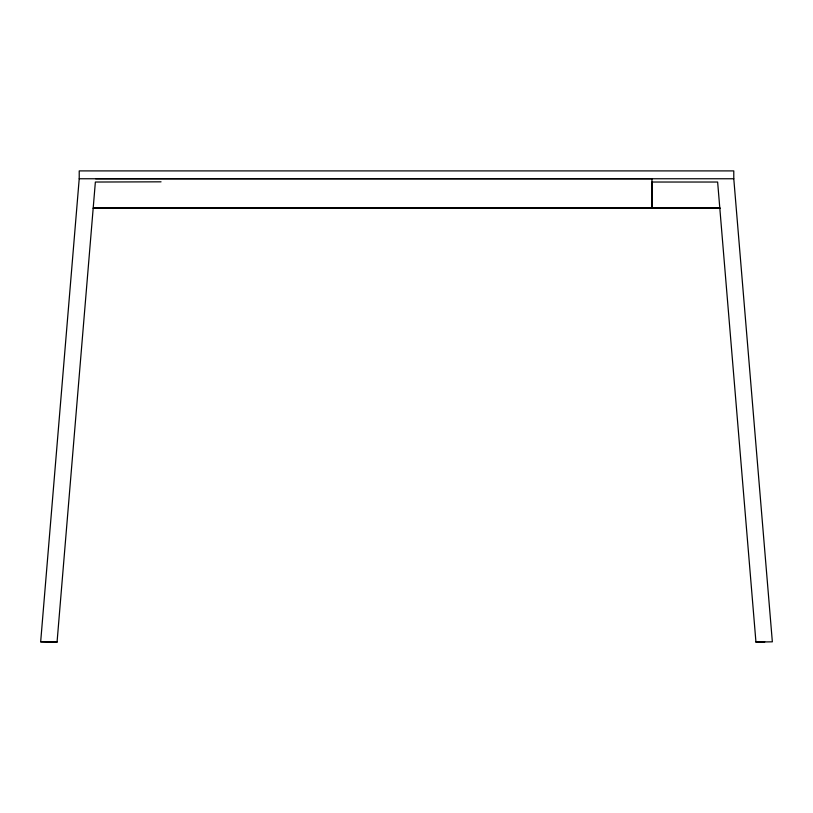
<?xml version="1.0" encoding="UTF-8"?>
<svg xmlns="http://www.w3.org/2000/svg" width="813" height="813" viewBox="0 0 813 813"><rect width="100%" height="100%" fill="white"/><g stroke="black" fill="none" stroke-linecap="round" stroke-linejoin="round"><path stroke-width="1.22" d="M157.112 208.209L528.917 207.722M40.67 641.721L57.062 642.057L40.66 641.884L79.217 178.758L79.217 170.903L733.783 170.903L733.783 178.758L772.35 641.833L755.948 642.057L764.769 641.853M157.763 208.209L93.251 208.158L159.917 207.722M161.045 181.827L95.365 182.031L57.062 642.097L46.971 641.864M719.8 207.935L173.87 207.722M79.217 178.758L733.783 178.758M161.045 207.986L719.82 208.209M93.241 208.209L161.045 208.209M670.949 208.209L719.912 208.209M95.639 178.758L651.965 178.758L651.965 207.782L651.965 182.031L717.635 182.031L755.948 642.097"/></g></svg>
